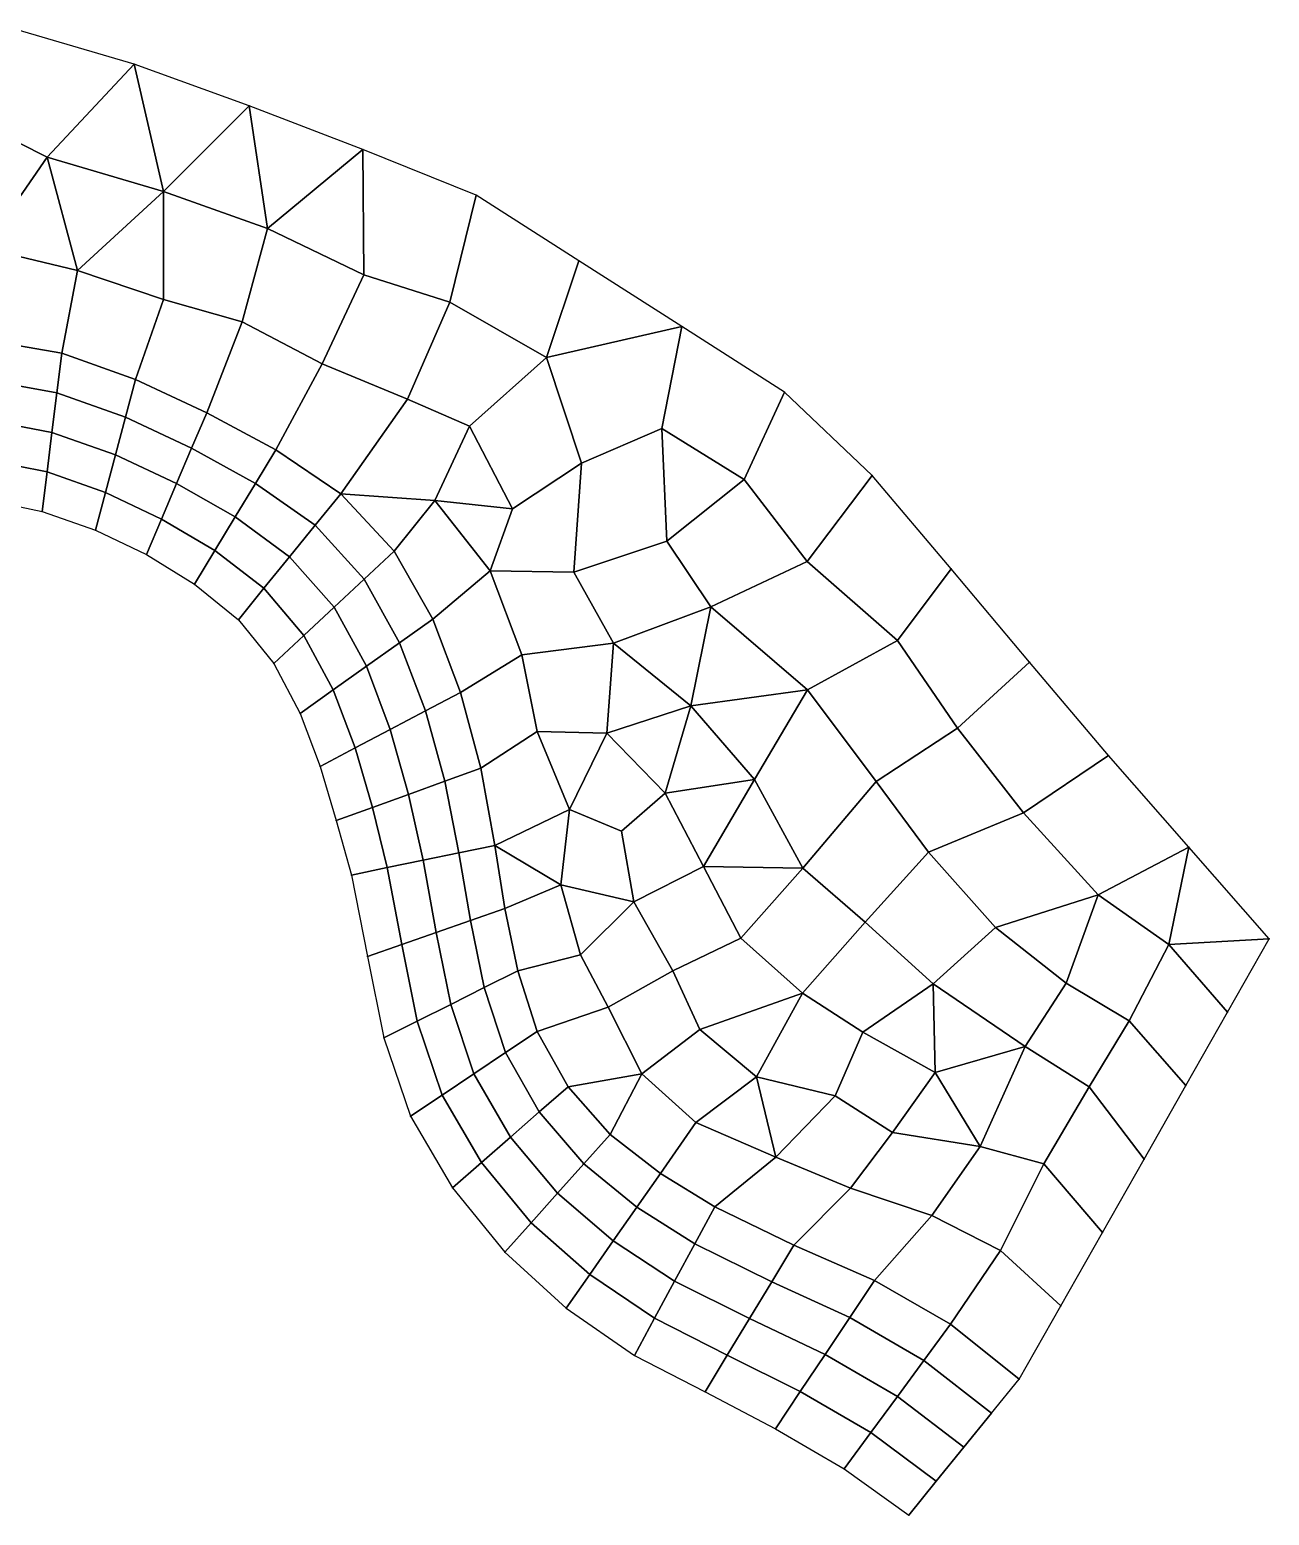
# Model space of a CAD drawing. Extents: x 391089 to 406232, y 6461839 to 6471033.
# Drawn here: x 405998 to 406231.8, y 6470191.2 to 6470471.4 of the extents above; entities that cross this region are included whole.
import ezdxf

# ---------------------------------------------------------------- set-up
doc = ezdxf.new("R2010")
doc.units = 0
for name, color, linetype in [('MESH_BOUND', 25, 'CONTINUOUS'), ('MESH_ELEMS', 18, 'CONTINUOUS'), ('MESH_NDSTRNGS', 17, 'CONTINUOUS'), ('MESH_NODES', 18, 'CONTINUOUS')]:
    doc.layers.add(name, color=color, linetype=linetype)

msp = doc.modelspace()

# ---------------------------------------------------------------- linework, layer by layer
at = {"layer": 'MESH_BOUND', "color": 25}
for points in [[(406017.719, 6470464.91, 5.867), (405995.659, 6470471.41, 6.475)], [(406039.367, 6470457.08, 5.985), (406017.719, 6470464.91, 5.867)], [(406060.849, 6470448.8, 6.391), (406039.367, 6470457.08, 5.985)], [(406082.193, 6470440.22, 6.447), (406060.849, 6470448.8, 6.391)], [(406101.588, 6470427.81, 6.201), (406082.193, 6470440.22, 6.447)], [(406120.984, 6470415.41, 6.256), (406101.588, 6470427.81, 6.201)], [(406140.38, 6470403.01, 6.429), (406120.984, 6470415.41, 6.256)], [(406156.899, 6470387.3, 6.493), (406140.38, 6470403.01, 6.429)], [(406171.772, 6470369.73, 6.397), (406156.899, 6470387.3, 6.493)], [(405989.908, 6470382.7, 5.484), (406000.34, 6470380.54, 5.011)], [(406000.34, 6470380.54, 5.011), (406010.389, 6470376.99, 5.739)], [(406010.389, 6470376.99, 5.739), (406020.018, 6470372.43, 5.14)], [(406020.018, 6470372.43, 5.14), (406029.077, 6470366.82, 5.275)], [(406186.564, 6470352.09, 6.803), (406171.772, 6470369.73, 6.397)], [(406029.077, 6470366.82, 5.275), (406037.351, 6470360.1, 4.817)], [(406037.351, 6470360.1, 4.817), (406044.056, 6470351.84, 5.563)], [(406201.447, 6470334.52, 6.415), (406186.564, 6470352.09, 6.803)], [(406044.056, 6470351.84, 5.563), (406048.983, 6470342.4, 6.467)], [(406048.983, 6470342.4, 6.467), (406052.759, 6470332.44, 6.136)], [(406216.599, 6470317.19, 6.777), (406201.447, 6470334.52, 6.415)], [(406052.759, 6470332.44, 6.136), (406055.813, 6470322.22, 5.931)], [(406055.813, 6470322.22, 5.931), (406058.664, 6470311.94, 7.319)], [(406231.8, 6470299.9, 6.731), (406216.599, 6470317.19, 6.777)], [(406058.664, 6470311.94, 7.319), (406061.719, 6470296.57, 8.289)], [(406223.934, 6470286.06, 6.878), (406231.8, 6470299.9, 6.731)], [(406061.719, 6470296.57, 8.289), (406064.791, 6470281.21, 5.208)], [(406216.067, 6470272.22, 7.023), (406223.934, 6470286.06, 6.878)], [(406064.791, 6470281.21, 5.208), (406069.84, 6470266.43, 5.231)], [(406208.201, 6470258.38, 6.712), (406216.067, 6470272.22, 7.023)], [(406069.84, 6470266.43, 5.231), (406077.74, 6470252.97, 6.361)], [(406200.334, 6470244.54, 6.384), (406208.201, 6470258.38, 6.712)], [(406077.74, 6470252.97, 6.361), (406087.628, 6470240.83, 4.786)], [(406192.468, 6470230.7, 6.277), (406200.334, 6470244.54, 6.384)], [(406087.628, 6470240.83, 4.786), (406099.175, 6470230.27, 5.247)], [(406099.175, 6470230.27, 5.247), (406112.044, 6470221.34, 4.388)], [(406184.602, 6470216.86, 6.081), (406192.468, 6470230.7, 6.277)], [(406112.044, 6470221.34, 4.388), (406125.38, 6470214.47, 4.728)], [(406179.399, 6470210.44, 6.573), (406184.602, 6470216.86, 6.081)], [(406125.38, 6470214.47, 4.728), (406138.672, 6470207.51, 4.784)], [(406174.196, 6470204.01, 5.119), (406179.399, 6470210.44, 6.573)], [(406138.672, 6470207.51, 4.784), (406151.633, 6470199.96, 4.705)], [(406168.994, 6470197.59, 4.469), (406174.196, 6470204.01, 5.119)], [(406151.633, 6470199.96, 4.705), (406163.791, 6470191.17, 5.375)], [(406163.791, 6470191.17, 5.375), (406168.994, 6470197.59, 4.469)]]:
    msp.add_polyline3d(points, dxfattribs=at)
at = {"layer": 'MESH_ELEMS', "color": 178}
for points in [[(406001.301, 6470447.39, 5.853), (406017.719, 6470464.91, 5.867), (405995.659, 6470471.41, 6.475), (405985.097, 6470455.51, 5.692)], [(406017.719, 6470464.91, 5.867), (406001.301, 6470447.39, 5.853), (406023.22, 6470440.88, 6.088), (406017.719, 6470464.91, 5.867)], [(406039.367, 6470457.08, 5.985), (406017.719, 6470464.91, 5.867), (406023.22, 6470440.88, 6.088), (406039.367, 6470457.08, 5.985)], [(406023.22, 6470440.88, 6.088), (406042.859, 6470433.88, 5.939), (406039.367, 6470457.08, 5.985), (406023.22, 6470440.88, 6.088)], [(406042.859, 6470433.88, 5.939), (406060.849, 6470448.8, 6.391), (406039.367, 6470457.08, 5.985), (406042.859, 6470433.88, 5.939)], [(405989.403, 6470430.21, 4.877), (406001.301, 6470447.39, 5.853), (405985.097, 6470455.51, 5.692), (405975.44, 6470442.04, 5.081)], [(406001.301, 6470447.39, 5.853), (405989.403, 6470430.21, 4.877), (406007.026, 6470426.01, 5.918), (406001.301, 6470447.39, 5.853)], [(406001.301, 6470447.39, 5.853), (406007.026, 6470426.01, 5.918), (406023.22, 6470440.88, 6.088), (406001.301, 6470447.39, 5.853)], [(406060.997, 6470425.16, 6.251), (406060.849, 6470448.8, 6.391), (406042.859, 6470433.88, 5.939), (406060.997, 6470425.16, 6.251)], [(406082.193, 6470440.22, 6.447), (406060.849, 6470448.8, 6.391), (406060.997, 6470425.16, 6.251), (406077.266, 6470420.01, 6.112)], [(406023.258, 6470420.51, 5.851), (406023.22, 6470440.88, 6.088), (406007.026, 6470426.01, 5.918), (406023.258, 6470420.51, 5.851)], [(406042.859, 6470433.88, 5.939), (406023.22, 6470440.88, 6.088), (406023.258, 6470420.51, 5.851), (406038.042, 6470416.33, 5.913)], [(406101.588, 6470427.81, 6.201), (406082.193, 6470440.22, 6.447), (406077.266, 6470420.01, 6.112), (406095.486, 6470409.59, 6.023)], [(406060.997, 6470425.16, 6.251), (406042.859, 6470433.88, 5.939), (406038.042, 6470416.33, 5.913), (406053.177, 6470408.35, 5.855)], [(406007.026, 6470426.01, 5.918), (405989.403, 6470430.21, 4.877), (405989.48, 6470412.93, 5.776), (406004.036, 6470410.37, 5.577)], [(406101.588, 6470427.81, 6.201), (406095.486, 6470409.59, 6.023), (406120.984, 6470415.41, 6.256), (406101.588, 6470427.81, 6.201)], [(406023.258, 6470420.51, 5.851), (406007.026, 6470426.01, 5.918), (406004.036, 6470410.37, 5.577), (406017.963, 6470405.4, 5.52)], [(406077.266, 6470420.01, 6.112), (406060.997, 6470425.16, 6.251), (406053.177, 6470408.35, 5.855), (406069.246, 6470401.72, 5.944)], [(406038.042, 6470416.33, 5.913), (406023.258, 6470420.51, 5.851), (406017.963, 6470405.4, 5.52), (406031.387, 6470399.16, 5.547)], [(406080.961, 6470396.65, 6.194), (406095.486, 6470409.59, 6.023), (406077.266, 6470420.01, 6.112), (406069.246, 6470401.72, 5.944)], [(406044.428, 6470392.16, 5.878), (406053.177, 6470408.35, 5.855), (406038.042, 6470416.33, 5.913), (406031.387, 6470399.16, 5.547)], [(406117.205, 6470396.16, 6.347), (406120.984, 6470415.41, 6.256), (406095.486, 6470409.59, 6.023), (406102.051, 6470389.64, 6.228)], [(406140.38, 6470403.01, 6.429), (406120.984, 6470415.41, 6.256), (406117.205, 6470396.16, 6.347), (406132.733, 6470386.55, 6.365)], [(405989.48, 6470412.93, 5.776), (405989.587, 6470405.38, 5.807), (406003.112, 6470402.91, 5.802), (406004.036, 6470410.37, 5.577)], [(406004.036, 6470410.37, 5.577), (406003.112, 6470402.91, 5.802), (406016.07, 6470398.3, 6.048), (406017.963, 6470405.4, 5.52)], [(406053.177, 6470408.35, 5.855), (406044.428, 6470392.16, 5.878), (406056.673, 6470383.86, 4.085), (406069.246, 6470401.72, 5.944)], [(406102.051, 6470389.64, 6.228), (406095.486, 6470409.59, 6.023), (406080.961, 6470396.65, 6.194), (406089.066, 6470381.01, 6.025)], [(405989.587, 6470405.38, 5.807), (405989.694, 6470397.82, 3.731), (406002.188, 6470395.45, 3.869), (406003.112, 6470402.91, 5.802)], [(406017.963, 6470405.4, 5.52), (406016.07, 6470398.3, 6.048), (406028.544, 6470392.48, 6.147), (406031.387, 6470399.16, 5.547)], [(406003.112, 6470402.91, 5.802), (406002.188, 6470395.45, 3.869), (406014.176, 6470391.19, 4.066), (406016.07, 6470398.3, 6.048)], [(406156.899, 6470387.3, 6.493), (406140.38, 6470403.01, 6.429), (406132.733, 6470386.55, 6.365), (406144.611, 6470371.1, 6.509)], [(406074.406, 6470382.63, 5.495), (406080.961, 6470396.65, 6.194), (406069.246, 6470401.72, 5.944), (406056.673, 6470383.86, 4.085)], [(405989.694, 6470397.82, 3.731), (405989.801, 6470390.26, 4.246), (406001.264, 6470388, 3.519), (406002.188, 6470395.45, 3.869)], [(406016.07, 6470398.3, 6.048), (406014.176, 6470391.19, 4.066), (406025.702, 6470385.79, 3.4), (406028.544, 6470392.48, 6.147)], [(406031.387, 6470399.16, 5.547), (406028.544, 6470392.48, 6.147), (406040.59, 6470385.83, 5.188), (406044.428, 6470392.16, 5.878)], [(406002.188, 6470395.45, 3.869), (406001.264, 6470388, 3.519), (406012.283, 6470384.09, 4.965), (406014.176, 6470391.19, 4.066)], [(406080.961, 6470396.65, 6.194), (406074.406, 6470382.63, 5.495), (406089.066, 6470381.01, 6.025), (406080.961, 6470396.65, 6.194)], [(406118.157, 6470374.95, 6.031), (406117.205, 6470396.16, 6.347), (406102.051, 6470389.64, 6.228), (406100.64, 6470369.11, 5.794)], [(406118.157, 6470374.95, 6.031), (406132.733, 6470386.55, 6.365), (406117.205, 6470396.16, 6.347), (406118.157, 6470374.95, 6.031)], [(406028.544, 6470392.48, 6.147), (406025.702, 6470385.79, 3.4), (406036.752, 6470379.49, 3.84), (406040.59, 6470385.83, 5.188)], [(406044.428, 6470392.16, 5.878), (406040.59, 6470385.83, 5.188), (406051.843, 6470377.92, 3.505), (406056.673, 6470383.86, 4.085)], [(405989.801, 6470390.26, 4.246), (405989.908, 6470382.7, 5.484), (406000.34, 6470380.54, 5.011), (406001.264, 6470388, 3.519)], [(406014.176, 6470391.19, 4.066), (406012.283, 6470384.09, 4.965), (406022.86, 6470379.11, 4.209), (406025.702, 6470385.79, 3.4)], [(406089.066, 6470381.01, 6.025), (406084.823, 6470369.34, 5.6), (406100.64, 6470369.11, 5.794), (406102.051, 6470389.64, 6.228)], [(406001.264, 6470388, 3.519), (406000.34, 6470380.54, 5.011), (406010.389, 6470376.99, 5.739), (406012.283, 6470384.09, 4.965)], [(406025.702, 6470385.79, 3.4), (406022.86, 6470379.11, 4.209), (406032.914, 6470373.15, 4.079), (406036.752, 6470379.49, 3.84)], [(406040.59, 6470385.83, 5.188), (406036.752, 6470379.49, 3.84), (406047.012, 6470371.98, 3.239), (406051.843, 6470377.92, 3.505)], [(406126.481, 6470362.54, 6.175), (406144.611, 6470371.1, 6.509), (406132.733, 6470386.55, 6.365), (406118.157, 6470374.95, 6.031)], [(406144.611, 6470371.1, 6.509), (406161.65, 6470356.16, 6.554), (406171.772, 6470369.73, 6.397), (406156.899, 6470387.3, 6.493)], [(406012.283, 6470384.09, 4.965), (406010.389, 6470376.99, 5.739), (406020.018, 6470372.43, 5.14), (406022.86, 6470379.11, 4.209)], [(406056.673, 6470383.86, 4.085), (406051.843, 6470377.92, 3.505), (406061.073, 6470367.76, 5.872), (406066.745, 6470373.07, 5.361)], [(406056.673, 6470383.86, 4.085), (406066.745, 6470373.07, 5.361), (406074.406, 6470382.63, 5.495), (406056.673, 6470383.86, 4.085)], [(406066.745, 6470373.07, 5.361), (406074.033, 6470360.23, 5.439), (406084.823, 6470369.34, 5.6), (406074.406, 6470382.63, 5.495)], [(406089.066, 6470381.01, 6.025), (406074.406, 6470382.63, 5.495), (406084.823, 6470369.34, 5.6), (406089.066, 6470381.01, 6.025)], [(406022.86, 6470379.11, 4.209), (406020.018, 6470372.43, 5.14), (406029.077, 6470366.82, 5.275), (406032.914, 6470373.15, 4.079)], [(406036.752, 6470379.49, 3.84), (406032.914, 6470373.15, 4.079), (406042.181, 6470366.04, 4.172), (406047.012, 6470371.98, 3.239)], [(406051.843, 6470377.92, 3.505), (406047.012, 6470371.98, 3.239), (406055.4, 6470362.46, 3.726), (406061.073, 6470367.76, 5.872)], [(406108.139, 6470355.66, 5.587), (406126.481, 6470362.54, 6.175), (406118.157, 6470374.95, 6.031), (406100.64, 6470369.11, 5.794)], [(406032.914, 6470373.15, 4.079), (406029.077, 6470366.82, 5.275), (406037.351, 6470360.1, 4.817), (406042.181, 6470366.04, 4.172)], [(406047.012, 6470371.98, 3.239), (406042.181, 6470366.04, 4.172), (406049.728, 6470357.15, 4.334), (406055.4, 6470362.46, 3.726)], [(406066.745, 6470373.07, 5.361), (406061.073, 6470367.76, 5.872), (406067.77, 6470355.78, 6.213), (406074.033, 6470360.23, 5.439)], [(406074.033, 6470360.23, 5.439), (406079.276, 6470346.4, 6.043), (406090.792, 6470353.47, 5.346), (406084.823, 6470369.34, 5.6)], [(406090.792, 6470353.47, 5.346), (406108.139, 6470355.66, 5.587), (406100.64, 6470369.11, 5.794), (406084.823, 6470369.34, 5.6)], [(406144.684, 6470346.87, 6.355), (406161.65, 6470356.16, 6.554), (406144.611, 6470371.1, 6.509), (406126.481, 6470362.54, 6.175)], [(406186.564, 6470352.09, 6.803), (406171.772, 6470369.73, 6.397), (406161.65, 6470356.16, 6.554), (406173.012, 6470339.65, 6.607)], [(406061.073, 6470367.76, 5.872), (406055.4, 6470362.46, 3.726), (406061.508, 6470351.32, 3.412), (406067.77, 6470355.78, 6.213)], [(406042.181, 6470366.04, 4.172), (406037.351, 6470360.1, 4.817), (406044.056, 6470351.84, 5.563), (406049.728, 6470357.15, 4.334)], [(406055.4, 6470362.46, 3.726), (406049.728, 6470357.15, 4.334), (406055.246, 6470346.86, 3.904), (406061.508, 6470351.32, 3.412)], [(406108.139, 6470355.66, 5.587), (406122.72, 6470343.88, 5.87), (406126.481, 6470362.54, 6.175), (406108.139, 6470355.66, 5.587)], [(406144.684, 6470346.87, 6.355), (406126.481, 6470362.54, 6.175), (406122.72, 6470343.88, 5.87), (406144.684, 6470346.87, 6.355)], [(406074.033, 6470360.23, 5.439), (406067.77, 6470355.78, 6.213), (406072.647, 6470342.91, 6.353), (406079.276, 6470346.4, 6.043)], [(406049.728, 6470357.15, 4.334), (406044.056, 6470351.84, 5.563), (406048.983, 6470342.4, 6.467), (406055.246, 6470346.86, 3.904)], [(406067.77, 6470355.78, 6.213), (406061.508, 6470351.32, 3.412), (406066.017, 6470339.42, 4.108), (406072.647, 6470342.91, 6.353)], [(406108.139, 6470355.66, 5.587), (406090.792, 6470353.47, 5.346), (406093.713, 6470339.03, 5.028), (406106.837, 6470338.74, 5.39)], [(406108.139, 6470355.66, 5.587), (406106.837, 6470338.74, 5.39), (406122.72, 6470343.88, 5.87), (406108.139, 6470355.66, 5.587)], [(406161.65, 6470356.16, 6.554), (406144.684, 6470346.87, 6.355), (406157.661, 6470329.58, 6.03), (406173.012, 6470339.65, 6.607)], [(406093.713, 6470339.03, 5.028), (406090.792, 6470353.47, 5.346), (406079.276, 6470346.4, 6.043), (406083.105, 6470332.11, 6.085)], [(406201.447, 6470334.52, 6.415), (406186.564, 6470352.09, 6.803), (406173.012, 6470339.65, 6.607), (406185.466, 6470323.71, 6.494)], [(406061.508, 6470351.32, 3.412), (406055.246, 6470346.86, 3.904), (406059.388, 6470335.93, 3.435), (406066.017, 6470339.42, 4.108)], [(406055.246, 6470346.86, 3.904), (406048.983, 6470342.4, 6.467), (406052.759, 6470332.44, 6.136), (406059.388, 6470335.93, 3.435)], [(406134.677, 6470329.99, 5.753), (406144.684, 6470346.87, 6.355), (406122.72, 6470343.88, 5.87), (406134.677, 6470329.99, 5.753)], [(406134.677, 6470329.99, 5.753), (406143.842, 6470313.26, 6.04), (406157.661, 6470329.58, 6.03), (406144.684, 6470346.87, 6.355)], [(406079.276, 6470346.4, 6.043), (406072.647, 6470342.91, 6.353), (406076.282, 6470329.64, 6.39), (406083.105, 6470332.11, 6.085)], [(406106.837, 6470338.74, 5.39), (406117.826, 6470327.42, 5.503), (406122.72, 6470343.88, 5.87), (406106.837, 6470338.74, 5.39)], [(406122.72, 6470343.88, 5.87), (406117.826, 6470327.42, 5.503), (406134.677, 6470329.99, 5.753), (406122.72, 6470343.88, 5.87)], [(406072.647, 6470342.91, 6.353), (406066.017, 6470339.42, 4.108), (406069.459, 6470327.17, 4.124), (406076.282, 6470329.64, 6.39)], [(406066.017, 6470339.42, 4.108), (406059.388, 6470335.93, 3.435), (406062.636, 6470324.69, 3.184), (406069.459, 6470327.17, 4.124)], [(406099.806, 6470324.33, 5.333), (406093.713, 6470339.03, 5.028), (406083.105, 6470332.11, 6.085), (406085.733, 6470317.55, 6.277)], [(406106.837, 6470338.74, 5.39), (406093.713, 6470339.03, 5.028), (406099.806, 6470324.33, 5.333), (406106.837, 6470338.74, 5.39)], [(406109.616, 6470320.2, 5.465), (406117.826, 6470327.42, 5.503), (406106.837, 6470338.74, 5.39), (406099.806, 6470324.33, 5.333)], [(406167.496, 6470316.24, 6.125), (406185.466, 6470323.71, 6.494), (406173.012, 6470339.65, 6.607), (406157.661, 6470329.58, 6.03)], [(406059.388, 6470335.93, 3.435), (406052.759, 6470332.44, 6.136), (406055.813, 6470322.22, 5.931), (406062.636, 6470324.69, 3.184)], [(406201.447, 6470334.52, 6.415), (406185.466, 6470323.71, 6.494), (406199.542, 6470308.21, 6.793), (406216.599, 6470317.19, 6.777)], [(406083.105, 6470332.11, 6.085), (406076.282, 6470329.64, 6.39), (406078.966, 6470316.15, 6.399), (406085.733, 6470317.55, 6.277)], [(406125.112, 6470313.55, 5.642), (406134.677, 6470329.99, 5.753), (406117.826, 6470327.42, 5.503), (406125.112, 6470313.55, 5.642)], [(406125.112, 6470313.55, 5.642), (406143.842, 6470313.26, 6.04), (406134.677, 6470329.99, 5.753), (406125.112, 6470313.55, 5.642)], [(406069.459, 6470327.17, 4.124), (406062.636, 6470324.69, 3.184), (406065.431, 6470313.34, 3.673), (406072.199, 6470314.75, 5.333)], [(406076.282, 6470329.64, 6.39), (406069.459, 6470327.17, 4.124), (406072.199, 6470314.75, 5.333), (406078.966, 6470316.15, 6.399)], [(406109.616, 6470320.2, 5.465), (406111.941, 6470306.87, 5.661), (406125.112, 6470313.55, 5.642), (406117.826, 6470327.42, 5.503)], [(406143.842, 6470313.26, 6.04), (406155.571, 6470303.08, 6.11), (406167.496, 6470316.24, 6.125), (406157.661, 6470329.58, 6.03)], [(406062.636, 6470324.69, 3.184), (406055.813, 6470322.22, 5.931), (406058.664, 6470311.94, 7.319), (406065.431, 6470313.34, 3.673)], [(406099.806, 6470324.33, 5.333), (406085.733, 6470317.55, 6.277), (406098.199, 6470310.08, 5.834), (406099.806, 6470324.33, 5.333)], [(406098.199, 6470310.08, 5.834), (406111.941, 6470306.87, 5.661), (406109.616, 6470320.2, 5.465), (406099.806, 6470324.33, 5.333)], [(406185.466, 6470323.71, 6.494), (406167.496, 6470316.24, 6.125), (406180.162, 6470302.02, 6.16), (406199.542, 6470308.21, 6.793)], [(406078.966, 6470316.15, 6.399), (406072.199, 6470314.75, 5.333), (406074.662, 6470301.11, 3.948), (406081.134, 6470303.39, 6.439)], [(406085.733, 6470317.55, 6.277), (406078.966, 6470316.15, 6.399), (406081.134, 6470303.39, 6.439), (406087.605, 6470305.66, 6.331)], [(406085.733, 6470317.55, 6.277), (406087.605, 6470305.66, 6.331), (406098.199, 6470310.08, 5.834), (406085.733, 6470317.55, 6.277)], [(406180.162, 6470302.02, 6.16), (406167.496, 6470316.24, 6.125), (406155.571, 6470303.08, 6.11), (406168.393, 6470291.45, 6.404)], [(406199.542, 6470308.21, 6.793), (406212.846, 6470298.82, 7.846), (406216.599, 6470317.19, 6.777), (406199.542, 6470308.21, 6.793)], [(406216.599, 6470317.19, 6.777), (406212.846, 6470298.82, 7.846), (406231.8, 6470299.9, 6.731), (406216.599, 6470317.19, 6.777)], [(406065.431, 6470313.34, 3.673), (406058.664, 6470311.94, 7.319), (406061.719, 6470296.57, 8.289), (406068.191, 6470298.84, 3.427)], [(406072.199, 6470314.75, 5.333), (406065.431, 6470313.34, 3.673), (406068.191, 6470298.84, 3.427), (406074.662, 6470301.11, 3.948)], [(406119.293, 6470293.85, 5.605), (406132.11, 6470300.01, 5.758), (406125.112, 6470313.55, 5.642), (406111.941, 6470306.87, 5.661)], [(406125.112, 6470313.55, 5.642), (406132.11, 6470300.01, 5.758), (406143.842, 6470313.26, 6.04), (406125.112, 6470313.55, 5.642)], [(406155.571, 6470303.08, 6.11), (406143.842, 6470313.26, 6.04), (406132.11, 6470300.01, 5.758), (406143.758, 6470289.67, 5.905)], [(406101.91, 6470296.9, 5.906), (406098.199, 6470310.08, 5.834), (406087.605, 6470305.66, 6.331), (406090.063, 6470293.88, 6.517)], [(406111.941, 6470306.87, 5.661), (406098.199, 6470310.08, 5.834), (406101.91, 6470296.9, 5.906), (406111.941, 6470306.87, 5.661)], [(406199.542, 6470308.21, 6.793), (406180.162, 6470302.02, 6.16), (406193.477, 6470291.53, 6.509), (406199.542, 6470308.21, 6.793)], [(406193.477, 6470291.53, 6.509), (406205.373, 6470284.42, 7.425), (406212.846, 6470298.82, 7.846), (406199.542, 6470308.21, 6.793)], [(406087.605, 6470305.66, 6.331), (406081.134, 6470303.39, 6.439), (406083.745, 6470290.71, 6.386), (406090.063, 6470293.88, 6.517)], [(406101.91, 6470296.9, 5.906), (406107.098, 6470287, 6.118), (406119.293, 6470293.85, 5.605), (406111.941, 6470306.87, 5.661)], [(406081.134, 6470303.39, 6.439), (406074.662, 6470301.11, 3.948), (406077.427, 6470287.55, 5.086), (406083.745, 6470290.71, 6.386)], [(406155.159, 6470282.32, 6.175), (406168.393, 6470291.45, 6.404), (406155.571, 6470303.08, 6.11), (406143.758, 6470289.67, 5.905)], [(406185.748, 6470279.61, 6.382), (406193.477, 6470291.53, 6.509), (406180.162, 6470302.02, 6.16), (406168.393, 6470291.45, 6.404)], [(406068.191, 6470298.84, 3.427), (406061.719, 6470296.57, 8.289), (406064.791, 6470281.21, 5.208), (406071.109, 6470284.38, 3.288)], [(406074.662, 6470301.11, 3.948), (406068.191, 6470298.84, 3.427), (406071.109, 6470284.38, 3.288), (406077.427, 6470287.55, 5.086)], [(406132.11, 6470300.01, 5.758), (406119.293, 6470293.85, 5.605), (406124.414, 6470282.8, 5.72), (406143.758, 6470289.67, 5.905)], [(406212.846, 6470298.82, 7.846), (406223.934, 6470286.06, 6.878), (406231.8, 6470299.9, 6.731), (406212.846, 6470298.82, 7.846)], [(406101.91, 6470296.9, 5.906), (406090.063, 6470293.88, 6.517), (406093.72, 6470282.45, 6.447), (406107.098, 6470287, 6.118)], [(406223.934, 6470286.06, 6.878), (406212.846, 6470298.82, 7.846), (406205.373, 6470284.42, 7.425), (406216.067, 6470272.22, 7.023)], [(406090.063, 6470293.88, 6.517), (406083.745, 6470290.71, 6.386), (406087.75, 6470278.44, 6.502), (406093.72, 6470282.45, 6.447)], [(406107.098, 6470287, 6.118), (406113.482, 6470274.43, 6.36), (406124.414, 6470282.8, 5.72), (406119.293, 6470293.85, 5.605)], [(406083.745, 6470290.71, 6.386), (406077.427, 6470287.55, 5.086), (406081.78, 6470274.44, 5.118), (406087.75, 6470278.44, 6.502)], [(406155.159, 6470282.32, 6.175), (406168.773, 6470274.72, 6.398), (406168.393, 6470291.45, 6.404), (406155.159, 6470282.32, 6.175)], [(406168.393, 6470291.45, 6.404), (406168.773, 6470274.72, 6.398), (406185.748, 6470279.61, 6.382), (406168.393, 6470291.45, 6.404)], [(406197.837, 6470272, 7.043), (406205.373, 6470284.42, 7.425), (406193.477, 6470291.53, 6.509), (406185.748, 6470279.61, 6.382)], [(406143.758, 6470289.67, 5.905), (406124.414, 6470282.8, 5.72), (406135.096, 6470273.86, 6.296), (406143.758, 6470289.67, 5.905)], [(406143.758, 6470289.67, 5.905), (406135.096, 6470273.86, 6.296), (406149.948, 6470270.27, 6.067), (406155.159, 6470282.32, 6.175)], [(406077.427, 6470287.55, 5.086), (406071.109, 6470284.38, 3.288), (406075.81, 6470270.43, 3.617), (406081.78, 6470274.44, 5.118)], [(406099.566, 6470272.01, 6.49), (406113.482, 6470274.43, 6.36), (406107.098, 6470287, 6.118), (406093.72, 6470282.45, 6.447)], [(406071.109, 6470284.38, 3.288), (406064.791, 6470281.21, 5.208), (406069.84, 6470266.43, 5.231), (406075.81, 6470270.43, 3.617)], [(406093.72, 6470282.45, 6.447), (406087.75, 6470278.44, 6.502), (406094.109, 6470267.25, 6.486), (406099.566, 6470272.01, 6.49)], [(406123.613, 6470265.27, 6.261), (406135.096, 6470273.86, 6.296), (406124.414, 6470282.8, 5.72), (406113.482, 6470274.43, 6.36)], [(406160.751, 6470263.35, 6.25), (406168.773, 6470274.72, 6.398), (406155.159, 6470282.32, 6.175), (406149.948, 6470270.27, 6.067)], [(406197.837, 6470272, 7.043), (406208.201, 6470258.38, 6.712), (406216.067, 6470272.22, 7.023), (406205.373, 6470284.42, 7.425)], [(406185.748, 6470279.61, 6.382), (406168.773, 6470274.72, 6.398), (406177.24, 6470260.71, 7.545), (406185.748, 6470279.61, 6.382)], [(406189.259, 6470257.44, 6.167), (406197.837, 6470272, 7.043), (406185.748, 6470279.61, 6.382), (406177.24, 6470260.71, 7.545)], [(406087.75, 6470278.44, 6.502), (406081.78, 6470274.44, 5.118), (406088.653, 6470262.49, 4.148), (406094.109, 6470267.25, 6.486)], [(406081.78, 6470274.44, 5.118), (406075.81, 6470270.43, 3.617), (406083.196, 6470257.73, 3.52), (406088.653, 6470262.49, 4.148)], [(406099.566, 6470272.01, 6.49), (406107.5, 6470263.01, 6.345), (406113.482, 6470274.43, 6.36), (406099.566, 6470272.01, 6.49)], [(406107.5, 6470263.01, 6.345), (406116.959, 6470255.62, 6.246), (406123.613, 6470265.27, 6.261), (406113.482, 6470274.43, 6.36)], [(406123.613, 6470265.27, 6.261), (406138.703, 6470258.71, 6.41), (406135.096, 6470273.86, 6.296), (406123.613, 6470265.27, 6.261)], [(406135.096, 6470273.86, 6.296), (406138.703, 6470258.71, 6.41), (406149.948, 6470270.27, 6.067), (406135.096, 6470273.86, 6.296)], [(406168.773, 6470274.72, 6.398), (406160.751, 6470263.35, 6.25), (406177.24, 6470260.71, 7.545), (406168.773, 6470274.72, 6.398)], [(406099.566, 6470272.01, 6.49), (406094.109, 6470267.25, 6.486), (406102.532, 6470257.47, 6.506), (406107.5, 6470263.01, 6.345)], [(406208.201, 6470258.38, 6.712), (406197.837, 6470272, 7.043), (406189.259, 6470257.44, 6.167), (406200.334, 6470244.54, 6.384)], [(406075.81, 6470270.43, 3.617), (406069.84, 6470266.43, 5.231), (406077.74, 6470252.97, 6.361), (406083.196, 6470257.73, 3.52)], [(406152.787, 6470252.89, 6.491), (406160.751, 6470263.35, 6.25), (406149.948, 6470270.27, 6.067), (406138.703, 6470258.71, 6.41)], [(406094.109, 6470267.25, 6.486), (406088.653, 6470262.49, 4.148), (406097.564, 6470251.92, 4.53), (406102.532, 6470257.47, 6.506)], [(406127.238, 6470249.37, 5.827), (406138.703, 6470258.71, 6.41), (406123.613, 6470265.27, 6.261), (406116.959, 6470255.62, 6.246)], [(406088.653, 6470262.49, 4.148), (406083.196, 6470257.73, 3.52), (406092.596, 6470246.37, 3.624), (406097.564, 6470251.92, 4.53)], [(406107.5, 6470263.01, 6.345), (406102.532, 6470257.47, 6.506), (406112.513, 6470249.28, 5.935), (406116.959, 6470255.62, 6.246)], [(406168.133, 6470247.73, 7.541), (406177.24, 6470260.71, 7.545), (406160.751, 6470263.35, 6.25), (406152.787, 6470252.89, 6.491)], [(406181.116, 6470241.15, 6.252), (406189.259, 6470257.44, 6.167), (406177.24, 6470260.71, 7.545), (406168.133, 6470247.73, 7.541)], [(406083.196, 6470257.73, 3.52), (406077.74, 6470252.97, 6.361), (406087.628, 6470240.83, 4.786), (406092.596, 6470246.37, 3.624)], [(406102.532, 6470257.47, 6.506), (406097.564, 6470251.92, 4.53), (406108.067, 6470242.95, 4.65), (406112.513, 6470249.28, 5.935)], [(406142.145, 6470242.1, 6.314), (406152.787, 6470252.89, 6.491), (406138.703, 6470258.71, 6.41), (406127.238, 6470249.37, 5.827)], [(406200.334, 6470244.54, 6.384), (406189.259, 6470257.44, 6.167), (406181.116, 6470241.15, 6.252), (406192.468, 6470230.7, 6.277)], [(406116.959, 6470255.62, 6.246), (406112.513, 6470249.28, 5.935), (406123.439, 6470242.36, 5.537), (406127.238, 6470249.37, 5.827)], [(406097.564, 6470251.92, 4.53), (406092.596, 6470246.37, 3.624), (406103.621, 6470236.61, 3.696), (406108.067, 6470242.95, 4.65)], [(406157.341, 6470235.45, 7.515), (406168.133, 6470247.73, 7.541), (406152.787, 6470252.89, 6.491), (406142.145, 6470242.1, 6.314)], [(406112.513, 6470249.28, 5.935), (406108.067, 6470242.95, 4.65), (406119.641, 6470235.35, 4.67), (406123.439, 6470242.36, 5.537)], [(406123.439, 6470242.36, 5.537), (406137.954, 6470235.19, 6.506), (406142.145, 6470242.1, 6.314), (406127.238, 6470249.37, 5.827)], [(406092.596, 6470246.37, 3.624), (406087.628, 6470240.83, 4.786), (406099.175, 6470230.27, 5.247), (406103.621, 6470236.61, 3.696)], [(406168.133, 6470247.73, 7.541), (406157.341, 6470235.45, 7.515), (406171.663, 6470227.22, 5.91), (406181.116, 6470241.15, 6.252)], [(406108.067, 6470242.95, 4.65), (406103.621, 6470236.61, 3.696), (406115.842, 6470228.35, 3.763), (406119.641, 6470235.35, 4.67)], [(406119.641, 6470235.35, 4.67), (406133.763, 6470228.28, 4.55), (406137.954, 6470235.19, 6.506), (406123.439, 6470242.36, 5.537)], [(406137.954, 6470235.19, 6.506), (406152.674, 6470228.47, 7.577), (406157.341, 6470235.45, 7.515), (406142.145, 6470242.1, 6.314)], [(406171.663, 6470227.22, 5.91), (406184.602, 6470216.86, 6.081), (406192.468, 6470230.7, 6.277), (406181.116, 6470241.15, 6.252)], [(406103.621, 6470236.61, 3.696), (406099.175, 6470230.27, 5.247), (406112.044, 6470221.34, 4.388), (406115.842, 6470228.35, 3.763)], [(406115.842, 6470228.35, 3.763), (406129.571, 6470221.38, 4.032), (406133.763, 6470228.28, 4.55), (406119.641, 6470235.35, 4.67)], [(406133.763, 6470228.28, 4.55), (406148.007, 6470221.48, 5.357), (406152.674, 6470228.47, 7.577), (406137.954, 6470235.19, 6.506)], [(406152.674, 6470228.47, 7.577), (406166.656, 6470220.4, 6.185), (406171.663, 6470227.22, 5.91), (406157.341, 6470235.45, 7.515)], [(406112.044, 6470221.34, 4.388), (406125.38, 6470214.47, 4.728), (406129.571, 6470221.38, 4.032), (406115.842, 6470228.35, 3.763)], [(406129.571, 6470221.38, 4.032), (406143.339, 6470214.5, 4.518), (406148.007, 6470221.48, 5.357), (406133.763, 6470228.28, 4.55)], [(406148.007, 6470221.48, 5.357), (406161.648, 6470213.59, 4.005), (406166.656, 6470220.4, 6.185), (406152.674, 6470228.47, 7.577)], [(406166.656, 6470220.4, 6.185), (406179.399, 6470210.44, 6.573), (406184.602, 6470216.86, 6.081), (406171.663, 6470227.22, 5.91)], [(406125.38, 6470214.47, 4.728), (406138.672, 6470207.51, 4.784), (406143.339, 6470214.5, 4.518), (406129.571, 6470221.38, 4.032)], [(406143.339, 6470214.5, 4.518), (406156.64, 6470206.77, 4.4), (406161.648, 6470213.59, 4.005), (406148.007, 6470221.48, 5.357)], [(406161.648, 6470213.59, 4.005), (406174.196, 6470204.01, 5.119), (406179.399, 6470210.44, 6.573), (406166.656, 6470220.4, 6.185)], [(406138.672, 6470207.51, 4.784), (406151.633, 6470199.96, 4.705), (406156.64, 6470206.77, 4.4), (406143.339, 6470214.5, 4.518)], [(406156.64, 6470206.77, 4.4), (406168.994, 6470197.59, 4.469), (406174.196, 6470204.01, 5.119), (406161.648, 6470213.59, 4.005)], [(406151.633, 6470199.96, 4.705), (406163.791, 6470191.17, 5.375), (406168.994, 6470197.59, 4.469), (406156.64, 6470206.77, 4.4)]]:
    msp.add_3dface(points, dxfattribs=at)
at = {"layer": 'MESH_NDSTRNGS', "color": 17}
for points in [[(406179.399, 6470210.44, 6.573), (406174.196, 6470204.01, 5.119)], [(406174.196, 6470204.01, 5.119), (406168.994, 6470197.59, 4.469)], [(406168.994, 6470197.59, 4.469), (406163.791, 6470191.17, 5.375)]]:
    msp.add_polyline3d(points, dxfattribs=at)
for p in [(406179.399, 6470210.44, 6.573), (406174.196, 6470204.01, 5.119), (406168.994, 6470197.59, 4.469), (406163.791, 6470191.17, 5.375)]:
    msp.add_point(p, dxfattribs=at)
at = {"layer": 'MESH_NODES', "color": 18}
for p in [(406017.719, 6470464.91, 5.867), (406039.367, 6470457.08, 5.985), (406001.301, 6470447.39, 5.853), (406060.849, 6470448.8, 6.391), (406023.22, 6470440.88, 6.088), (406082.193, 6470440.22, 6.447), (406042.859, 6470433.88, 5.939), (406101.588, 6470427.81, 6.201), (406007.026, 6470426.01, 5.918), (406060.997, 6470425.16, 6.251), (406023.258, 6470420.51, 5.851), (406077.266, 6470420.01, 6.112), (406038.042, 6470416.33, 5.913), (406120.984, 6470415.41, 6.256), (406004.036, 6470410.37, 5.577), (406053.177, 6470408.35, 5.855), (406095.486, 6470409.59, 6.023), (406017.963, 6470405.4, 5.52), (406003.112, 6470402.91, 5.802), (406140.38, 6470403.01, 6.429), (406069.246, 6470401.72, 5.944), (406016.07, 6470398.3, 6.048), (406031.387, 6470399.16, 5.547), (406002.188, 6470395.45, 3.869), (406080.961, 6470396.65, 6.194), (406117.205, 6470396.16, 6.347), (406028.544, 6470392.48, 6.147), (406044.428, 6470392.16, 5.878), (406014.176, 6470391.19, 4.066), (406102.051, 6470389.64, 6.228), (406001.264, 6470388, 3.519), (406025.702, 6470385.79, 3.4), (406040.59, 6470385.83, 5.188), (406132.733, 6470386.55, 6.365), (406156.899, 6470387.3, 6.493), (406012.283, 6470384.09, 4.965), (406056.673, 6470383.86, 4.085), (406000.34, 6470380.54, 5.011), (406074.406, 6470382.63, 5.495), (406089.066, 6470381.01, 6.025), (406022.86, 6470379.11, 4.209), (406036.752, 6470379.49, 3.84), (406051.843, 6470377.92, 3.505), (406010.389, 6470376.99, 5.739), (406118.157, 6470374.95, 6.031), (406020.018, 6470372.43, 5.14), (406032.914, 6470373.15, 4.079), (406047.012, 6470371.98, 3.239), (406066.745, 6470373.07, 5.361), (406084.823, 6470369.34, 5.6), (406100.64, 6470369.11, 5.794), (406144.611, 6470371.1, 6.509), (406171.772, 6470369.73, 6.397), (406029.077, 6470366.82, 5.275), (406061.073, 6470367.76, 5.872), (406042.181, 6470366.04, 4.172), (406055.4, 6470362.46, 3.726), (406126.481, 6470362.54, 6.175), (406037.351, 6470360.1, 4.817), (406074.033, 6470360.23, 5.439), (406049.728, 6470357.15, 4.334), (406067.77, 6470355.78, 6.213), (406108.139, 6470355.66, 5.587), (406161.65, 6470356.16, 6.554), (406090.792, 6470353.47, 5.346), (406186.564, 6470352.09, 6.803), (406044.056, 6470351.84, 5.563), (406061.508, 6470351.32, 3.412), (406055.246, 6470346.86, 3.904), (406144.684, 6470346.87, 6.355), (406079.276, 6470346.4, 6.043), (406122.72, 6470343.88, 5.87), (406048.983, 6470342.4, 6.467), (406072.647, 6470342.91, 6.353), (406066.017, 6470339.42, 4.108), (406093.713, 6470339.03, 5.028), (406106.837, 6470338.74, 5.39), (406173.012, 6470339.65, 6.607), (406059.388, 6470335.93, 3.435), (406201.447, 6470334.52, 6.415), (406052.759, 6470332.44, 6.136), (406083.105, 6470332.11, 6.085), (406134.677, 6470329.99, 5.753), (406069.459, 6470327.17, 4.124), (406076.282, 6470329.64, 6.39), (406117.826, 6470327.42, 5.503), (406157.661, 6470329.58, 6.03), (406062.636, 6470324.69, 3.184), (406099.806, 6470324.33, 5.333), (406055.813, 6470322.22, 5.931), (406185.466, 6470323.71, 6.494), (406109.616, 6470320.2, 5.465), (406078.966, 6470316.15, 6.399), (406085.733, 6470317.55, 6.277), (406167.496, 6470316.24, 6.125), (406216.599, 6470317.19, 6.777), (406065.431, 6470313.34, 3.673), (406072.199, 6470314.75, 5.333), (406125.112, 6470313.55, 5.642), (406143.842, 6470313.26, 6.04), (406058.664, 6470311.94, 7.319), (406098.199, 6470310.08, 5.834), (406199.542, 6470308.21, 6.793), (406087.605, 6470305.66, 6.331), (406111.941, 6470306.87, 5.661), (406081.134, 6470303.39, 6.439), (406155.571, 6470303.08, 6.11), (406180.162, 6470302.02, 6.16), (406068.191, 6470298.84, 3.427), (406074.662, 6470301.11, 3.948), (406132.11, 6470300.01, 5.758), (406231.8, 6470299.9, 6.731), (406061.719, 6470296.57, 8.289), (406101.91, 6470296.9, 5.906), (406212.846, 6470298.82, 7.846), (406090.063, 6470293.88, 6.517), (406119.293, 6470293.85, 5.605), (406083.745, 6470290.71, 6.386), (406168.393, 6470291.45, 6.404), (406193.477, 6470291.53, 6.509), (406143.758, 6470289.67, 5.905), (406077.427, 6470287.55, 5.086), (406107.098, 6470287, 6.118), (406223.934, 6470286.06, 6.878), (406071.109, 6470284.38, 3.288), (406093.72, 6470282.45, 6.447), (406124.414, 6470282.8, 5.72), (406155.159, 6470282.32, 6.175), (406205.373, 6470284.42, 7.425), (406064.791, 6470281.21, 5.208), (406185.748, 6470279.61, 6.382), (406087.75, 6470278.44, 6.502), (406081.78, 6470274.44, 5.118), (406113.482, 6470274.43, 6.36), (406135.096, 6470273.86, 6.296), (406168.773, 6470274.72, 6.398), (406099.566, 6470272.01, 6.49), (406197.837, 6470272, 7.043), (406216.067, 6470272.22, 7.023), (406075.81, 6470270.43, 3.617), (406149.948, 6470270.27, 6.067), (406069.84, 6470266.43, 5.231), (406094.109, 6470267.25, 6.486), (406123.613, 6470265.27, 6.261), (406088.653, 6470262.49, 4.148), (406107.5, 6470263.01, 6.345), (406160.751, 6470263.35, 6.25), (406177.24, 6470260.71, 7.545), (406083.196, 6470257.73, 3.52), (406102.532, 6470257.47, 6.506), (406138.703, 6470258.71, 6.41), (406189.259, 6470257.44, 6.167), (406208.201, 6470258.38, 6.712), (406116.959, 6470255.62, 6.246), (406077.74, 6470252.97, 6.361), (406097.564, 6470251.92, 4.53), (406152.787, 6470252.89, 6.491), (406112.513, 6470249.28, 5.935), (406127.238, 6470249.37, 5.827), (406092.596, 6470246.37, 3.624), (406168.133, 6470247.73, 7.541), (406108.067, 6470242.95, 4.65), (406200.334, 6470244.54, 6.384), (406087.628, 6470240.83, 4.786), (406123.439, 6470242.36, 5.537), (406142.145, 6470242.1, 6.314), (406181.116, 6470241.15, 6.252), (406103.621, 6470236.61, 3.696), (406119.641, 6470235.35, 4.67), (406137.954, 6470235.19, 6.506), (406157.341, 6470235.45, 7.515), (406099.175, 6470230.27, 5.247), (406192.468, 6470230.7, 6.277), (406115.842, 6470228.35, 3.763), (406133.763, 6470228.28, 4.55), (406152.674, 6470228.47, 7.577), (406171.663, 6470227.22, 5.91), (406112.044, 6470221.34, 4.388), (406129.571, 6470221.38, 4.032), (406148.007, 6470221.48, 5.357), (406166.656, 6470220.4, 6.185), (406184.602, 6470216.86, 6.081), (406125.38, 6470214.47, 4.728), (406143.339, 6470214.5, 4.518), (406161.648, 6470213.59, 4.005), (406179.399, 6470210.44, 6.573), (406138.672, 6470207.51, 4.784), (406156.64, 6470206.77, 4.4), (406174.196, 6470204.01, 5.119), (406151.633, 6470199.96, 4.705), (406168.994, 6470197.59, 4.469), (406163.791, 6470191.17, 5.375)]:
    msp.add_point(p, dxfattribs=at)

doc.saveas('drawing.dxf')
